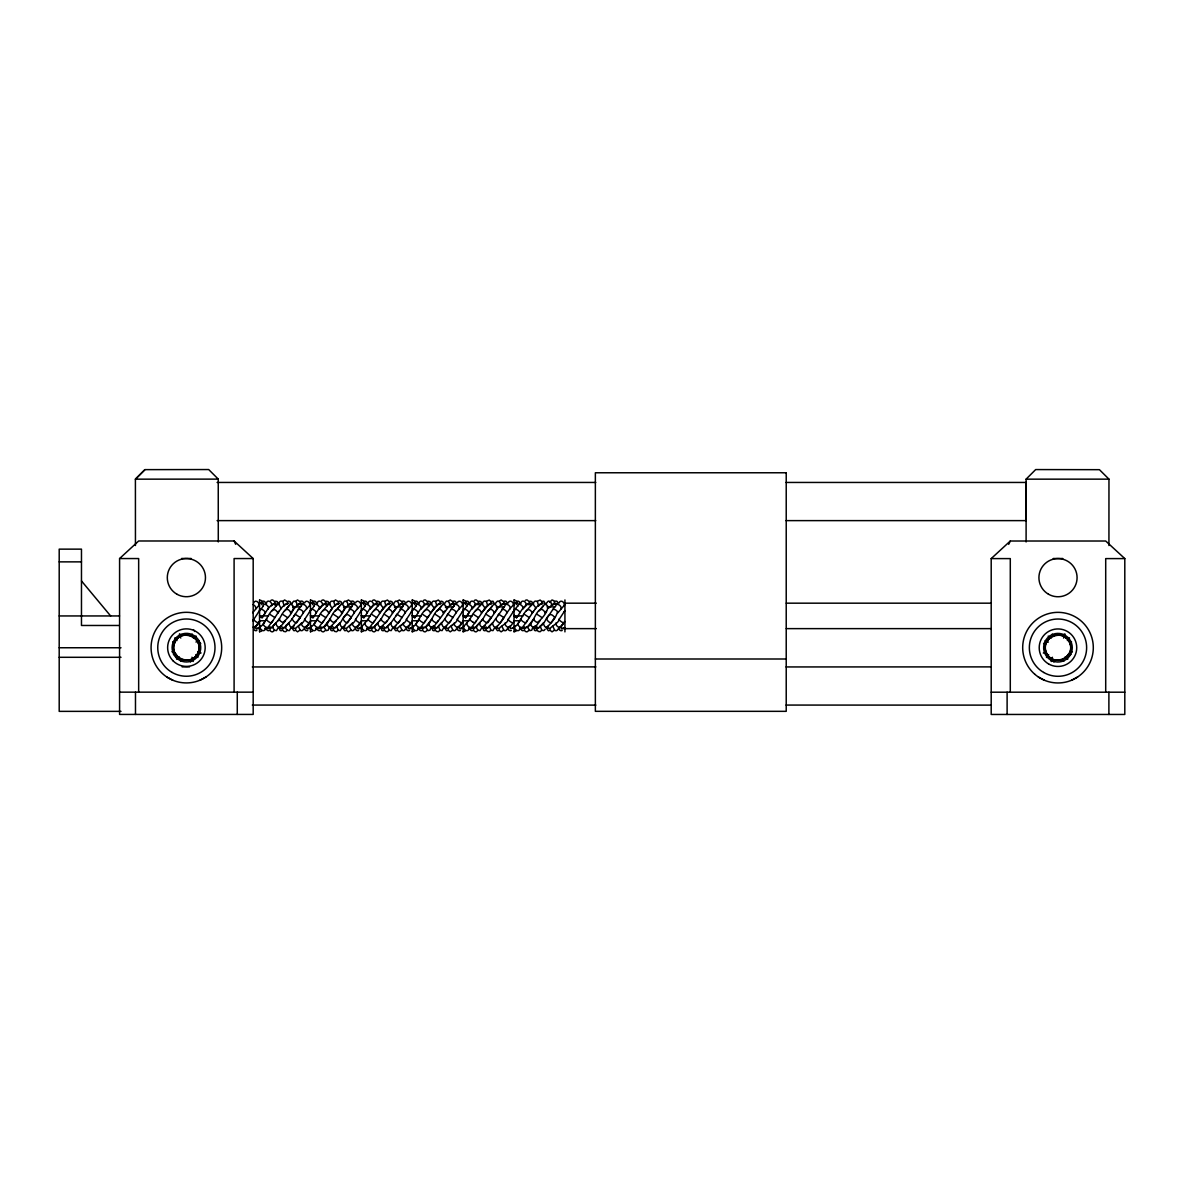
<?xml version="1.0" encoding="UTF-8"?>
<svg xmlns="http://www.w3.org/2000/svg" width="1184" height="1184" viewBox="0 0 1184 1184"><rect width="100%" height="100%" fill="white"/><g stroke="black" fill="none" stroke-linecap="round" stroke-linejoin="round"><path stroke-width="1.5" d="M1026.099 541.961L1026.128 479.12L1035.674 469.574L1099.433 469.678L1108.964 479.15L1108.934 545.543M253.776 627.994L253.761 628.822A3.197 2.472 -59.6 0 0 255.818 630.672A3.167 2.442 -59.6 0 0 256.854 630.436M304.658 627.994L304.658 628.822A3.197 2.472 -59.6 0 0 306.715 630.672A3.167 2.442 -59.6 0 0 307.751 630.436M355.555 627.994L355.555 628.822A3.197 2.472 -59.6 0 0 357.612 630.672A3.167 2.442 -59.6 0 0 358.648 630.436M406.452 627.994L406.438 628.822A3.197 2.472 -59.6 0 0 408.51 630.672A3.167 2.442 -59.6 0 0 409.546 630.436M457.35 627.994L457.335 628.822A3.197 2.472 -59.6 0 0 459.407 630.672A3.167 2.442 -59.6 0 0 460.443 630.436M508.247 627.994L508.232 628.822A3.197 2.472 -59.6 0 0 510.289 630.672A3.167 2.442 -59.6 0 0 511.34 630.436M559.144 627.994L559.129 628.822A3.197 2.472 -59.6 0 0 561.186 630.672A3.167 2.442 -59.6 0 0 562.222 630.436M270.1 626.824L270.041 630.376A3.123 2.62 -90 0 0 272.749 631.753L274.451 630.421M320.997 626.824L320.938 630.376A3.123 2.62 -90 0 0 323.646 631.753L325.348 630.421M371.894 626.824L371.835 630.376A3.123 2.62 -90 0 0 374.544 631.753L376.246 630.421M422.792 626.824L422.732 630.376A3.123 2.62 -90 0 0 425.441 631.753L427.143 630.421M473.689 626.824L473.63 630.376A3.123 2.62 -90 0 0 476.323 631.753L478.04 630.421M524.586 626.824L524.527 630.376A3.123 2.62 -90 0 0 527.22 631.753L528.937 630.421M276.05 606.09L276.479 604.58A3.093 1.82 42.7 0 1 279.202 604.95L281.215 608.606M326.947 606.09L327.376 604.58A3.093 1.82 42.7 0 1 330.099 604.95L332.112 608.606L322.655 622.399A3.226 1.036 35.3 0 1 320.923 622.473L319.902 621.926A3.226 1.036 35.3 0 1 317.43 619.632M377.844 606.09L378.258 604.58A3.093 1.82 42.7 0 1 380.982 604.95L383.024 607.718L382.61 609.212M428.741 606.09L429.156 604.58A3.093 1.82 42.7 0 1 431.879 604.95L433.921 607.718L433.492 609.212M479.624 606.09L480.053 604.58A3.093 1.82 42.7 0 1 482.776 604.95L484.818 607.718L484.389 609.212M530.521 606.09L530.95 604.58A3.093 1.82 42.7 0 1 533.673 604.95L535.716 607.718L535.286 609.212M253.11 627.12A3.138 1.85 42.7 0 0 255.626 626.958L259.562 621.482M301.491 623.672A3.138 1.85 42.7 0 0 303.015 626.454L304.007 627.12A3.138 1.85 42.7 0 0 306.508 626.958L310.46 621.482M352.388 623.672A3.138 1.85 42.7 0 0 353.912 626.454L354.904 627.12A3.138 1.85 42.7 0 0 357.405 626.958L361.342 621.482M403.463 622.828L403.226 623.583A3.138 1.85 42.7 0 0 404.81 626.454L405.801 627.12A3.138 1.85 42.7 0 0 408.302 626.958L412.239 621.482M454.36 622.828L454.123 623.583A3.138 1.85 42.7 0 0 455.707 626.454L456.698 627.12A3.138 1.85 42.7 0 0 459.2 626.958L463.136 621.482M505.242 622.828L505.02 623.583A3.138 1.85 42.7 0 0 506.604 626.454L507.596 627.12A3.138 1.85 42.7 0 0 510.097 626.958L514.034 621.482M556.14 622.828L555.918 623.583A3.138 1.85 42.7 0 0 557.501 626.454L558.493 627.12A3.138 1.85 42.7 0 0 560.994 626.958L564.931 621.482M259.562 610.53L253.761 619.41A3.167 1.006 35.3 0 0 256.351 621.97A3.167 1.006 35.3 0 0 258.985 622.606M310.46 610.53L304.658 619.41A3.167 1.006 35.3 0 0 307.248 621.97A3.167 1.006 35.3 0 0 309.882 622.606M361.342 610.53L355.555 619.41A3.167 1.006 35.3 0 0 358.145 621.97A3.167 1.006 35.3 0 0 360.765 622.606M412.239 610.53L406.438 619.41A3.167 1.006 35.3 0 0 409.042 621.97A3.167 1.006 35.3 0 0 411.662 622.606M463.136 610.53L457.335 619.41A3.167 1.006 35.3 0 0 459.94 621.97A3.167 1.006 35.3 0 0 462.559 622.606M514.034 610.53L508.232 619.41A3.167 1.006 35.3 0 0 510.822 621.97A3.167 1.006 35.3 0 0 513.456 622.606M564.931 610.53L559.129 619.41A3.167 1.006 35.3 0 0 561.719 621.97A3.167 1.006 35.3 0 0 564.354 622.606M501.912 626.262L503.851 630.347A3.123 2.412 59.6 0 0 506.619 629.977L507.063 629.044M552.81 626.262L554.748 630.347A3.123 2.412 59.6 0 0 557.516 629.977L557.96 629.044M365.131 623.169L365.072 624.012A3.182 1.88 42.7 0 0 367.573 627.091A3.182 1.88 42.7 0 0 370.281 626.617L374.603 620.771M466.925 623.169L466.866 624.012A3.182 1.88 42.7 0 0 469.367 627.091A3.182 1.88 42.7 0 0 472.076 626.617L476.397 620.771M290.805 628.097L289.37 630.613C286.632 631.176 284.486 627.342 286.188 625.211M341.702 628.097L340.267 630.613L338.254 630.273L336.582 626.099C342.916 624.101 343.819 608.058 351.263 617.619M392.6 628.097L391.164 630.613L389.151 630.273L387.479 626.099L390.542 623.435L403.27 605.942M443.497 628.097L442.061 630.613L440.048 630.273L438.376 626.099L443.497 620.771L451 609.597M494.394 628.097L492.958 630.613L490.946 630.273L489.273 626.099L492.337 623.435L505.02 605.764A3.226 1.909 42.7 0 1 506.589 604.358L507.596 604.61A3.138 1.85 42.7 0 1 510.097 607.081L510.156 608.828M545.158 629.222L543.841 630.613L541.843 630.273L540.17 626.099C546.49 624.101 547.408 608.058 554.837 617.619M286.706 608.591L290.124 604.328A3.078 1.82 42.7 0 1 293.025 605.897C295.349 611.344 285.921 619.735 282.917 622.547A3.078 0.992 35.3 0 1 280.031 620.594L279.365 618.862M337.603 608.591L341.022 604.328A3.078 1.82 42.7 0 1 343.922 605.897C346.246 611.344 336.818 619.735 333.814 622.547A3.078 0.992 35.3 0 1 330.928 620.594L330.262 618.862M388.5 608.591L391.904 604.328A3.078 1.82 42.7 0 1 394.82 605.897L395.678 608.709L386.073 622.68L384.711 622.547A3.078 0.992 35.3 0 1 381.825 620.594L381.144 618.862M439.397 608.591L442.801 604.328A3.078 1.82 42.7 0 1 445.717 605.897L446.575 608.709M490.294 608.591L493.698 604.328A3.078 1.82 42.7 0 1 496.614 605.897L497.517 608.324L494.113 613.001M541.192 608.591L544.596 604.328A3.078 1.82 42.7 0 1 547.511 605.897C549.228 611.018 540.748 619.972 537.388 622.547A3.078 0.992 35.3 0 1 534.502 620.594L533.836 618.862M261.738 617.619L259.562 615.295M312.635 617.619L310.46 615.295M363.532 617.619L361.342 615.295M414.43 617.619L412.239 615.295M465.327 617.619L463.136 615.295M516.224 617.619L514.034 615.295M266.444 603.559L266.607 602.464A3.138 2.427 59.6 0 1 269.005 601.176L270.026 601.635A3.138 2.427 59.6 0 1 271.698 604.654M271.595 605.823L271.758 604.728L274.895 603.781L274.451 601.383L272.749 600.036A3.123 2.62 -90 0 0 270.766 600.54M317.342 603.559L317.504 602.464A3.138 2.427 59.6 0 1 319.902 601.176L320.923 601.635A3.138 2.427 59.6 0 1 322.596 604.654M322.492 605.823L322.655 604.728L325.792 603.781L325.348 601.383L323.646 600.036A3.123 2.62 -90 0 0 321.663 600.54M368.239 603.559L368.402 602.464A3.138 2.427 59.6 0 1 370.799 601.176L371.82 601.635A3.138 2.427 59.6 0 1 373.493 604.654M373.374 605.823L373.552 604.728L376.69 603.781L376.246 601.383L374.544 600.036A3.123 2.62 -90 0 0 372.56 600.54M419.136 603.559L419.299 602.464A3.138 2.427 59.6 0 1 421.696 601.176L422.718 601.635A3.138 2.427 59.6 0 1 424.39 604.654M424.272 605.823L424.449 604.728L427.572 603.781L427.143 601.383L425.441 600.036A3.123 2.62 -90 0 0 423.458 600.54M470.018 603.559L470.196 602.464A3.138 2.427 59.6 0 1 472.594 601.176L473.615 601.635A3.138 2.427 59.6 0 1 475.287 604.654M475.169 605.823L475.332 604.728L478.469 603.781L478.04 601.383L476.323 600.036A3.123 2.62 -90 0 0 474.34 600.54M520.916 603.559L521.093 602.464A3.138 2.427 59.6 0 1 523.476 601.176L524.512 601.635A3.138 2.427 59.6 0 1 526.184 604.654M526.066 605.823L526.229 604.728L529.366 603.781L528.937 601.383L527.22 600.036A3.123 2.62 -90 0 0 525.237 600.54M278.062 627.994L276.464 630.628L274.451 630.154L273.016 628.201L273.016 625.936L276.434 622.666M328.96 627.994L328.22 630.184L326.355 630.613L323.706 627.032L330.084 619.232M379.842 627.994L378.258 630.628L376.231 630.154L374.81 628.201L374.81 625.936L378.214 622.666M430.739 627.994L430.014 630.184L428.134 630.613L425.5 627.032L432.042 618.862M481.636 627.994L480.053 630.628L478.025 630.154L476.604 628.201L476.604 625.936L480.008 622.666M532.534 627.994L531.808 630.184L529.929 630.613L527.294 627.032L533.673 619.232M292.019 618.892L293.824 621.511A3.078 0.992 35.3 0 0 296.607 622.784L304.614 611.033L310.46 604.61M361.342 604.61L355.496 611.033L347.504 622.784A3.078 0.992 35.3 0 1 344.722 621.511L342.916 618.892L352.373 605.942M393.798 618.892L395.619 621.511A3.078 0.992 35.3 0 0 398.401 622.784L406.393 611.033L412.239 604.61M444.696 618.892L446.516 621.511A3.078 0.992 35.3 0 0 449.298 622.784L457.29 611.033L463.136 604.61M495.593 618.892L497.413 621.511A3.078 0.992 35.3 0 0 500.196 622.784L503.807 617.53M554.704 617.53L551.093 622.784A3.078 0.992 35.3 0 1 548.296 621.511L546.49 618.892L552.795 609.597M174.625 642.749C168.024 657.623 192.282 667.658 198.128 652.488C204.728 637.628 180.471 627.579 174.625 642.749L172.849 641.802M1043.311 653.035L1045.738 653.035L1046.049 651.526M1069.951 643.8L1071.535 641.846M255.685 608.828L255.626 607.081A3.138 1.85 42.7 0 0 253.11 604.61M306.582 608.828L306.508 607.081A3.138 1.85 42.7 0 0 304.007 604.61L303 604.358A3.226 1.909 42.7 0 0 301.432 605.764L298.294 609.286L300.277 609.464A3.123 0.992 35.3 0 1 303.045 611.58L303.178 613.016M357.464 608.828L357.405 607.081A3.138 1.85 42.7 0 0 354.904 604.61L353.898 604.358A3.226 1.909 42.7 0 0 352.329 605.764L349.191 609.286L351.174 609.464A3.123 0.992 35.3 0 1 353.942 611.58L354.075 613.016M408.362 608.828L408.302 607.081A3.138 1.85 42.7 0 0 405.801 604.61L404.795 604.358A3.226 1.909 42.7 0 0 403.226 605.764L400.074 609.286L402.072 609.464A3.123 0.992 35.3 0 1 404.839 611.58L404.972 613.016M459.259 608.828L459.2 607.081A3.138 1.85 42.7 0 0 456.698 604.61L455.692 604.358A3.226 1.909 42.7 0 0 454.123 605.764L450.971 609.286L452.954 609.464A3.123 0.992 35.3 0 1 455.736 611.58L455.87 613.016M561.053 608.828L560.994 607.081A3.138 1.85 42.7 0 0 558.493 604.61L557.472 604.358A3.226 1.909 42.7 0 0 555.918 605.764L552.765 609.286L554.748 609.464A3.123 0.992 35.3 0 1 557.516 611.58C556.48 617.264 551.019 623.509 546.312 627.653M300.1 630.08L297.569 631.827C290.376 627.52 304.406 624.856 304.658 619.069M350.997 630.08L348.451 631.827C341.273 627.52 355.304 624.856 355.555 619.069M401.894 630.08L399.348 631.827C392.156 627.52 406.201 624.856 406.452 619.069M452.791 630.08L450.246 631.827C443.053 627.52 457.098 624.856 457.35 619.069M503.688 630.08L501.143 631.827C493.95 627.52 507.995 624.856 508.247 619.069M554.571 630.08L552.04 631.827C544.847 627.52 558.878 624.856 559.144 619.069M284.219 606.001L282.917 601.724A3.078 2.383 59.6 0 0 280.031 601.502L271.758 611.033M335.116 606.001L333.814 601.724A3.078 2.383 59.6 0 0 330.928 601.502L322.655 611.033M386.014 606.001L384.711 601.724A3.078 2.383 59.6 0 0 381.825 601.502L373.552 611.033M436.911 606.001L435.594 601.724A3.078 2.383 59.6 0 0 432.722 601.502L424.449 611.033M487.793 606.001L486.491 601.724A3.078 2.383 59.6 0 0 483.605 601.502L475.346 611.033M538.69 606.001L537.388 601.724A3.078 2.383 59.6 0 0 534.502 601.502L526.229 611.033M260.347 625.759L260.08 626.795A3.182 2.457 59.6 0 0 262.567 630.539A3.182 2.457 59.6 0 0 265.408 628.512L265.334 627.994M311.244 625.759L310.978 626.795A3.182 2.457 59.6 0 0 313.464 630.539A3.182 2.457 59.6 0 0 316.291 628.512L316.232 627.994M362.141 625.759L361.875 626.795A3.182 2.457 59.6 0 0 364.361 630.539A3.182 2.457 59.6 0 0 367.188 628.512L367.129 627.994M413.038 625.759L412.772 626.795A3.182 2.457 59.6 0 0 415.258 630.539A3.182 2.457 59.6 0 0 418.085 628.512L418.026 627.994M463.936 625.759L463.669 626.795A3.182 2.457 59.6 0 0 466.156 630.539A3.182 2.457 59.6 0 0 468.982 628.512L468.923 627.994M514.818 625.759L514.552 626.795A3.182 2.457 59.6 0 0 517.038 630.539A3.182 2.457 59.6 0 0 519.88 628.512L519.806 627.994M282.739 626.987L282.458 629.444L283.672 631.398L285.655 631.738L287.268 630.258M333.636 626.987L333.355 629.444L334.569 631.398L336.552 631.738L338.165 630.258M384.534 626.987L384.252 629.444L385.451 631.398L387.449 631.738L389.062 630.258M439.96 630.258L438.346 631.738L436.348 631.398L435.15 629.444L435.431 626.987M490.842 630.258L489.244 631.738L487.246 631.398L486.047 629.444L486.328 626.987M541.739 630.258L540.141 631.738L538.143 631.398L536.929 629.444L537.225 626.987M291.93 603.189L293.824 601.117A3.078 2.383 59.6 0 1 296.607 602.789L297.169 605.113L290.524 613.001M342.827 603.189L344.722 601.117A3.078 2.383 59.6 0 1 347.504 602.789L348.066 605.113L341.421 613.001M393.724 603.189L395.619 601.117A3.078 2.383 59.6 0 1 398.401 602.789L398.964 605.113L392.318 613.001M444.622 603.189L446.516 601.117A3.078 2.383 59.6 0 1 449.298 602.789L449.846 605.113L436.97 622.68L435.594 622.547A3.078 0.992 35.3 0 1 432.722 620.594L431.879 619.232M495.504 603.189L497.413 601.117A3.078 2.383 59.6 0 1 500.196 602.789L500.743 605.113L497.517 608.324M546.401 603.189L548.296 601.117A3.078 2.383 59.6 0 1 551.093 602.789L551.64 605.113L548.414 608.324M255.626 626.958L255.788 625.862L253.716 627.653M301.668 622.828L298.338 626.262L300.277 630.347A3.123 2.412 59.6 0 0 303.045 629.977L303.489 629.044M306.508 626.958L306.686 625.862L304.614 627.653M352.566 622.828L349.236 626.262L351.174 630.347A3.123 2.412 59.6 0 0 353.942 629.977L354.371 629.044M357.405 626.958L357.583 625.862L355.496 627.653M408.302 626.958L408.465 625.862L406.393 627.653M459.2 626.958L459.362 625.862L457.29 627.653M510.097 626.958L510.26 625.862L508.188 627.653M560.994 626.958L561.157 625.862L559.085 627.653M274.51 604.935L274.895 603.781M325.408 604.935L325.792 603.781M376.305 604.935L376.69 603.781M427.202 604.935L427.572 603.781M478.099 604.935L478.469 603.781M528.996 604.935L529.366 603.781M181.004 634.432L180.057 636.829L180.812 638.013M180.56 661.16L181.507 659.37M191.246 635.867L192.193 634.091M316.158 612.942L316.291 612.557A3.182 1.021 35.3 0 0 313.464 609.716A3.182 1.021 35.3 0 0 310.978 609.508L310.46 610.278M367.055 612.942L367.188 612.557A3.182 1.021 35.3 0 0 364.361 609.716A3.182 1.021 35.3 0 0 361.875 609.508L361.342 610.278M417.952 612.942L418.085 612.557A3.182 1.021 35.3 0 0 415.258 609.716A3.182 1.021 35.3 0 0 412.772 609.508L412.239 610.278M519.732 612.942L519.865 612.557A3.182 1.021 35.3 0 0 517.038 609.716A3.182 1.021 35.3 0 0 514.566 609.508L514.818 610.13M261.738 604.669L262.167 603.514A3.108 2.56 -73.1 0 0 261.102 600.466L259.562 600.155M312.635 604.669L313.064 603.514A3.108 2.56 -73.1 0 0 311.999 600.466L310.46 600.155M363.532 604.669L363.962 603.514A3.108 2.56 -73.1 0 0 362.896 600.466L361.342 600.155M414.43 604.669L414.859 603.514A3.108 2.56 -73.1 0 0 413.793 600.466L412.239 600.155M465.327 604.669L465.756 603.514A3.108 2.56 -73.1 0 0 464.69 600.466L463.136 600.155M516.224 604.669L516.638 603.514A3.108 2.56 -73.1 0 0 515.573 600.466L514.034 600.155M563.984 606.282L564.354 604.166A3.182 2.457 59.6 0 0 559.144 602.982M1051.229 661.53A3.167 1.732 -67.5 0 1 1051.303 659.399L1052.443 657.268M284.486 627.653L289.044 622.74M335.383 627.653L339.941 622.74M386.265 627.653L390.838 622.74M434.602 630.598A3.078 2.383 -59.6 0 1 432.722 630.302L431.938 627.994L434.025 628.63L437.162 627.653L441.736 622.74M485.499 630.598A3.078 2.383 -59.6 0 1 483.605 630.302L482.835 627.994L484.922 628.63L488.06 627.653L492.633 622.74M536.396 630.598A3.078 2.383 -59.6 0 1 534.502 630.302L533.732 627.994L535.819 628.63L538.957 627.653L543.53 622.74M468.612 628.63L475.346 627.653L482.939 618.862M497.472 608.709L487.867 622.68L486.491 622.547A3.078 0.992 35.3 0 1 483.605 620.594L482.776 619.232M405.268 629.044L404.839 629.977A3.123 2.412 59.6 0 1 402.072 630.347L400.133 626.262L403.226 623.583M456.166 629.044L455.736 629.977A3.123 2.412 59.6 0 1 452.954 630.347L451.03 626.262L454.123 623.583M549.702 602.182L552.04 599.977L553.949 600.747L554.704 604.166L551.64 605.113L555.932 603.174M1008.694 544.344L1010.292 541.014L1105.708 541.014L1124.8 558.596L1124.8 714.455L991.2 714.455L991.2 558.596L1010.292 541.014M268.206 609.124L268.502 607.555A3.182 1.88 42.7 0 0 265.793 604.595A3.182 1.88 42.7 0 0 263.277 605.35L263.336 606.252M319.103 609.124L321.471 606.696M370 609.124L372.368 606.696M420.897 609.124L423.265 606.696M471.78 609.124L474.162 606.696M522.677 609.124L525.06 606.696M278.122 620.771C281.392 616.686 285.788 603.248 290.805 612.705M379.916 620.771C383.187 616.686 387.582 603.248 392.6 612.705M481.71 620.771C484.966 616.686 489.377 603.248 494.394 612.705M279.143 611.033L271.758 622.399A3.226 1.036 35.3 0 1 270.026 622.473L269.005 621.926A3.226 1.036 35.3 0 1 266.533 619.632M533.629 611.033L526.229 622.399A3.226 1.036 35.3 0 1 524.512 622.473L523.476 621.926A3.226 1.036 35.3 0 1 521.004 619.632M259.562 627.15C266.622 624.678 271.225 601.146 277.914 612.986M310.46 627.15C317.519 624.678 322.122 601.146 328.797 612.986M361.342 620.771L367.188 620.771C370.074 616.272 375.683 603.189 379.694 612.986M412.239 627.15C419.314 624.678 423.902 601.146 430.591 612.986M463.136 620.771L468.968 620.771C471.854 616.272 477.478 603.189 481.488 612.986M514.034 627.15C521.108 624.678 525.696 601.146 532.386 612.986M327.317 622.666L327.376 625.211A3.093 1.82 42.7 0 0 330.099 627.372L331.757 627.135L332.112 625.581L329.507 627.846L336.374 620.771M429.111 622.666L429.156 625.211A3.093 1.82 42.7 0 0 431.879 627.372L433.551 627.135L438.169 620.771M530.906 622.666L530.95 625.211A3.093 1.82 42.7 0 0 533.673 627.372L535.331 627.135L539.963 620.771M294.061 615.902L295.112 614.185L300.366 617.619M395.841 615.902L396.906 614.185L402.16 617.619M446.738 615.902L447.804 614.185M497.635 615.902L498.701 614.185L503.94 617.619M444.533 611.033L443.216 613.001M546.312 611.033L545.01 613.001M268.561 615.902L259.562 615.902L262.167 617.678C266.045 612.439 268.946 604.639 275.99 603.174M319.458 615.902L310.46 615.902L313.064 617.678L314.16 615.902M370.355 615.902L361.342 615.902L363.962 617.678L365.057 615.902M421.252 615.902L412.239 615.902L414.859 617.678L415.954 615.902M472.15 615.902L463.136 615.902L465.756 617.678C469.634 612.439 472.534 604.639 479.564 603.174M523.032 615.902L514.034 615.902L516.638 617.678L517.734 615.902M284.486 611.033L288.748 605.942M335.383 611.033L339.645 605.942M386.265 611.033L390.542 605.942M437.162 611.033L441.44 605.942M488.06 611.033L492.337 605.942M538.957 611.033L543.234 605.942M341.702 612.705C334.154 600.51 330.232 625.907 322.655 627.653L315.921 628.63M443.497 612.705C435.949 600.51 432.027 625.907 424.449 627.653L417.715 628.63M545.276 612.705C537.728 600.51 533.821 625.907 526.229 627.653L519.51 628.63M252.636 612.735L259.562 604.61M272.823 620.771L268.502 626.632A3.182 1.88 42.7 0 1 265.793 627.091A3.182 1.88 42.7 0 1 263.277 624.012L266.681 618.818M323.72 620.771L319.399 626.632A3.182 1.88 42.7 0 1 316.676 627.091A3.182 1.88 42.7 0 1 314.174 624.012L317.578 618.818M425.5 620.771L421.193 626.632A3.182 1.88 42.7 0 1 418.47 627.091A3.182 1.88 42.7 0 1 415.954 624.012L419.373 618.818M527.294 620.771L522.973 626.632A3.182 1.88 42.7 0 1 520.264 627.091A3.182 1.88 42.7 0 1 517.748 624.012L521.152 618.818M368.328 619.632A3.226 1.036 35.3 0 0 370.784 621.926L371.82 622.473A3.226 1.036 35.3 0 0 373.552 622.399L384.134 606.904L387.272 604.151L390.498 603.174M428.667 615.902L427.572 617.604L422.362 614.2M472.594 621.926L473.615 622.473A3.226 1.036 35.3 0 0 475.332 622.399L485.928 606.904L489.066 604.151L492.292 603.174M262.167 617.678L265.394 612.557A3.182 1.021 35.3 0 0 262.567 609.716A3.182 1.021 35.3 0 0 260.08 609.508L259.562 610.278M300.307 617.574L291.841 627.653M313.064 617.678C316.972 612.513 319.828 604.61 326.888 603.174M351.204 617.574L342.738 627.653M363.962 617.678C367.869 612.513 370.725 604.61 377.77 603.174M414.859 617.678C418.766 612.513 421.608 604.61 428.667 603.174M419.225 619.632A3.226 1.036 35.3 0 0 421.682 621.926L422.718 622.473A3.226 1.036 35.3 0 0 424.449 622.399L435.031 606.904L438.169 604.151L441.395 603.174M465.756 617.678L468.982 612.557A3.182 1.021 35.3 0 0 466.156 609.716A3.182 1.021 35.3 0 0 463.669 609.508L463.136 610.278M516.638 617.678C520.56 612.513 523.402 604.61 530.462 603.174M252.651 620.771L253.776 619.069M1067.805 659.148A3.138 1.717 45 0 1 1066.828 658.718L1065.866 657.978L1068.59 653.894L1069.744 654.352A3.167 1.732 22.5 0 0 1070.884 654.545M1066.828 658.718L1069.744 654.352M285.492 620.771L281.23 625.848M387.272 620.771L380.404 627.846L383.009 625.581M1063.558 638.043L1064.697 635.926A3.182 1.732 -67.5 0 0 1064.771 633.78M514.034 610.278L517.793 605.942M393.636 627.653L400.014 620.771M444.533 627.653L450.912 620.771M495.43 627.653C503.511 621.63 506.19 610.855 514.034 604.61M361.342 627.15L368.476 618.818M463.136 627.15L470.255 618.818M328.96 612.72L333.237 606.904L336.374 604.151L339.601 603.174M278.107 612.646L282.34 606.904L285.492 604.151L288.704 603.174M279.187 619.232L271.758 627.653L265.024 628.63M285.684 626.099L290.82 620.771L298.324 609.597M379.901 612.646L385.007 606.874M380.982 619.232L373.552 627.653L366.818 628.63M430.798 612.646L435.904 606.874M481.681 612.646L486.802 606.874M503.748 607.422L501.868 609.286L503.851 609.464A3.123 0.992 35.3 0 1 506.619 611.58L506.767 613.016M532.578 612.646L536.811 606.904L539.963 604.151L543.19 603.174M193.451 638.25L195.197 636.563A3.138 1.717 -45 0 1 196.189 636.119M176.564 659.118A3.138 1.717 -45 0 0 177.556 658.689L179.302 656.987M282.902 601.235L284.634 599.977L287.268 601.546L287.549 603.988L284.456 604.935M333.799 601.235L335.531 599.977L338.165 601.546L338.446 603.988L335.353 604.935M384.696 601.235L387.449 600.051L389.062 601.546L389.344 603.988L386.25 604.935M435.594 601.235L438.346 600.051L439.96 601.546L440.241 603.988L437.133 604.935M486.491 601.235L489.244 600.051L490.842 601.546L491.138 603.988L488.03 604.935M537.373 601.235L540.141 600.051L541.739 601.546L542.02 603.988L538.927 604.935M1043.607 643.548L1046.715 642.083M1072.393 651.762L1069.285 653.228M258.571 612.039L259.562 611.033M309.468 612.039L310.46 611.033M360.365 612.039L361.342 611.033M411.262 612.039L412.239 611.033M462.145 612.039L463.136 611.033M513.042 612.039L514.034 611.033M563.939 612.039L564.931 611.033M1045.738 653.035L1046.242 652.532C1039.656 637.658 1063.913 627.609 1069.759 642.794C1076.345 657.653 1052.088 667.702 1046.242 652.532M218.285 541.917L218.241 479.076L208.695 469.545L144.951 469.634L135.405 479.165L135.45 545.498M190.491 662.019L191.956 658.911M295.748 601.087L297.569 599.977L300.1 601.724L300.233 604.166L297.169 605.113L301.461 603.174M346.646 601.087L348.451 599.977L350.997 601.724L351.13 604.166L348.066 605.113L352.358 603.174M397.543 601.087L399.348 599.977L401.894 601.724L402.012 604.166L398.964 605.113L403.256 603.174M448.425 601.087L450.246 599.977L452.791 601.724L452.91 604.166L449.846 605.113L454.153 603.174M499.322 601.087L501.143 599.977L503.688 601.724L503.807 604.166L500.743 605.113L505.05 603.174M119.584 558.552L138.661 540.984L234.092 540.984L253.184 558.552L253.184 714.426L119.584 714.426L119.584 558.552L138.661 558.552L138.661 692.152M564.931 604.61L557.649 613.016M431.302 627.846L433.906 625.581M431.834 627.653L433.906 625.848M482.199 627.846L484.804 625.581M482.732 627.653L491.153 617.574L485.988 614.2M533.096 627.846L535.701 625.581M533.629 627.653L535.701 625.848M263.322 605.942L260.347 610.13M314.219 605.942L311.244 610.13M365.116 605.942L362.141 610.13M415.998 605.942L413.038 610.13M466.896 605.942L463.936 610.13M1048.639 654.722L1046.937 656.484A3.138 1.717 -45 0 0 1046.508 657.475M1067.361 640.588L1069.063 638.827A3.138 1.717 -45 0 0 1069.492 637.85M301.476 605.942L300.396 606.904L292.611 606.904M454.168 605.942L453.087 606.904L445.302 606.904M195.996 642.054L198.113 640.914A3.167 1.732 -22.5 0 1 199.267 640.736M199.889 680.238L206.001 676.982M1071.505 680.282L1077.618 677.011M173.486 654.515A3.167 1.732 -22.5 0 0 174.64 654.323L175.794 653.849L178.518 657.934M490.946 601.516L492.958 601.191L494.394 603.707M541.843 601.516L543.841 601.191L545.276 603.707M197.654 642.039L200.777 643.504M175.099 653.198L171.976 651.733M201.073 652.991L198.128 652.488M279.143 627.653L281.215 625.581L280.86 627.135L279.202 627.372A3.093 1.82 42.7 0 1 276.479 625.211L276.05 623.317M510.319 628.63L514.034 627.653M295.112 628.29L291.974 627.994L293.824 630.687A3.078 2.383 -59.6 0 0 294.846 630.539M346.009 628.29L342.872 627.994L344.722 630.687A3.078 2.383 -59.6 0 0 345.743 630.539M396.906 628.29L393.769 627.994L395.619 630.687A3.078 2.383 -59.6 0 0 396.64 630.539M447.804 628.29L444.666 627.994L446.516 630.687A3.078 2.383 -59.6 0 0 447.537 630.539M498.701 628.29L495.548 627.994L497.413 630.687A3.078 2.383 -59.6 0 0 498.434 630.539M549.583 628.29L546.446 627.994L548.296 630.687A3.078 2.383 -59.6 0 0 549.332 630.539M269.686 627.979L272.823 627.032M285.566 627.224L281.348 628.63L279.261 627.994L280.031 630.302A3.078 2.383 -59.6 0 0 281.91 630.598M320.583 627.979L323.706 627.032M336.463 627.224L332.245 628.63L330.158 627.994L330.928 630.302A3.078 2.383 -59.6 0 0 332.808 630.598M371.48 627.979L374.603 627.032M387.36 627.224L383.128 628.63L381.041 627.994L381.825 630.302A3.078 2.383 -59.6 0 0 383.705 630.598M422.377 627.979L425.5 627.032M435.09 628.186L438.258 627.224M473.274 627.979L476.397 627.032M485.988 628.186L489.14 627.224M524.172 627.979L527.294 627.032M536.885 628.186L540.037 627.224M290.82 604.151L291.974 603.81M341.702 604.151L342.872 603.81M392.6 604.151L393.769 603.81M443.497 604.151L444.666 603.81M494.394 604.151L495.548 603.81M545.291 604.151L546.446 603.81M278.403 604.047L279.261 603.81M329.3 604.047L330.158 603.81M380.197 604.047L381.041 603.81M431.094 604.047L431.938 603.81M481.977 604.047L482.835 603.81M532.874 604.047L533.732 603.81M259.562 627.653L255.833 628.63L258.319 628.63M310.46 627.653L306.73 628.63L309.216 628.63M361.342 627.653L357.627 628.63L360.114 628.63M412.239 627.653L408.524 628.63L411.011 628.63M463.136 627.653L459.422 628.63L461.893 628.63M564.931 627.653L561.216 628.63L596.292 628.63M190.239 635.66L191.749 635.364M181.004 659.873L182.514 659.577M275.458 601.191L277.322 601.605L278.107 603.514M326.355 601.191L328.22 601.605L329.004 603.514M377.252 601.191L379.117 601.605L379.901 603.514M428.134 601.191L430.014 601.605L430.798 603.514M479.032 601.191L480.911 601.605L481.681 603.514M529.929 601.191L531.808 601.605L532.578 603.514M218.241 479.12L135.405 479.165L144.951 469.634M1026.128 479.165L1108.964 479.15M217.101 482.45L595.744 482.45M785.984 482.45L1026.099 482.45L1026.099 520.62L785.984 520.62M217.101 520.62L595.744 520.62M181.611 558.478L191.142 558.478M1053.227 558.508L1062.773 558.508M253.184 558.552L234.092 558.552L234.092 692.152M991.2 558.596L1010.292 558.596L1010.292 692.196M1124.8 558.596L1105.708 558.596L1105.708 692.196M59.2 561.867L81.474 561.867M564.931 603.174L596.292 603.174M786.265 603.174L991.008 603.174M298.22 604.151L303.548 604.151M349.117 604.151L354.43 604.151M400.014 604.151L405.328 604.151M450.912 604.151L456.225 604.151M501.794 604.151L507.122 604.151M552.691 604.151L558.019 604.151M343.508 606.904L351.293 606.904M394.405 606.904L402.19 606.904M496.2 606.904L503.97 606.904M547.082 606.904L554.867 606.904M59.2 615.946L119.525 615.946M259.562 620.771L265.394 620.771M310.46 620.771L316.291 620.771M412.239 620.771L418.07 620.771M514.034 620.771L519.865 620.771M119.318 625.478L81.474 625.478L81.474 549.139L59.2 549.139L59.2 711.362L121.005 711.362M786.265 628.63L991.008 628.63M59.2 647.752L121.005 647.752M59.2 657.298L121.005 657.298M595.36 659L786.22 659M182.114 666.888L189.499 666.888M252.31 666.947L595.848 666.888M786.087 666.947L991.112 666.888M119.584 692.152L253.184 692.152M991.2 692.196L1124.8 692.196M252.31 705.072L595.848 705.116M786.087 705.072L991.112 705.116M441.07 601.132L442.86 601.694L443.497 603.707M390.172 601.132L391.963 601.694L392.6 603.707M339.275 601.132L341.066 601.694L341.702 603.707M288.378 601.132L290.184 601.694L290.805 603.707M514.034 631.649L515.573 631.338A3.108 2.56 73.1 0 0 516.298 630.569M463.136 631.649L464.69 631.338A3.108 2.56 73.1 0 0 465.401 630.569M412.239 631.649L413.793 631.338A3.108 2.56 73.1 0 0 414.504 630.569M361.342 631.649L362.896 631.338A3.108 2.56 73.1 0 0 363.606 630.569M310.46 631.649L311.999 631.338A3.108 2.56 73.1 0 0 312.724 630.569M259.562 631.649L261.102 631.338A3.108 2.56 73.1 0 0 261.827 630.569M1052.191 634.121L1054.13 635.704M1061.87 659.606L1063.809 661.19M563.939 627.86L564.931 628.156M523.032 628.63L520.975 627.994L521.093 629.34A3.138 2.427 -59.6 0 0 523.476 630.628M513.042 627.86L514.034 628.156M472.15 628.63L470.078 627.994L470.196 629.34A3.138 2.427 -59.6 0 0 472.594 630.628M462.145 627.86L463.136 628.156M421.252 628.63L419.18 627.994L419.299 629.34A3.138 2.427 -59.6 0 0 421.696 630.628M411.262 627.86L412.239 628.156M370.355 628.63L368.283 627.994L368.402 629.34A3.138 2.427 -59.6 0 0 370.799 630.628M360.365 627.86L361.342 628.156M319.458 628.63L317.386 627.994L317.504 629.34A3.138 2.427 -59.6 0 0 319.902 630.628M309.468 627.86L310.46 628.156M268.561 628.63L266.489 627.994L266.607 629.34A3.138 2.427 -59.6 0 0 269.005 630.628M258.571 627.86L259.562 628.156M1038.383 677.011L1044.495 680.282M166.766 676.982L172.864 680.238M536.885 614.2L542.08 617.604M524.142 614.2L529.352 617.589M473.245 614.2L478.454 617.589M447.774 614.17L453.058 617.619M435.09 614.2L440.285 617.604M384.193 614.2L389.403 617.604M371.465 614.2L376.66 617.589M333.296 614.2L338.506 617.604M320.568 614.2L325.763 617.589M282.399 614.2L287.608 617.604M269.671 614.2L274.866 617.589M1051.688 658.452L1053.893 662.063M1066.991 638.664L1063.572 636.37L1063.38 634.461M1048.388 642.098L1046.256 640.958A3.167 1.732 22.5 0 0 1045.102 640.766M195.745 654.693L197.447 656.439A3.138 1.717 45 0 1 197.876 657.431M177.008 640.544L175.321 638.798A3.138 1.717 45 0 1 174.877 637.806M194.783 631.486L193.436 629.622M1050.933 638.294L1049.172 636.592A3.138 1.717 45 0 0 1048.18 636.163M1065.067 657.016L1065.866 657.978M81.474 580.944L110.63 615.946M191.941 657.238L193.081 659.355A3.167 1.732 67.5 0 1 193.14 661.486M174.64 654.323L177.556 658.689M234.092 540.984L235.675 544.3M557.96 602.76L557.516 601.827A3.123 2.412 -59.6 0 0 554.748 601.442M507.063 602.76L506.619 601.827A3.123 2.412 -59.6 0 0 503.851 601.442M456.166 602.76L455.736 601.827A3.123 2.412 -59.6 0 0 452.954 601.442M405.268 602.76L404.839 601.827A3.123 2.412 -59.6 0 0 402.072 601.442M354.371 602.76L353.942 601.827A3.123 2.412 -59.6 0 0 351.174 601.442M303.489 602.76L303.045 601.827A3.123 2.412 -59.6 0 0 300.277 601.442M180.057 636.829L179.672 635.882A3.182 1.732 67.5 0 1 179.613 633.751M198.335 651.481L198.631 652.991M174.122 642.246L174.418 643.756M548.414 625.848L547.511 627.446A3.078 1.82 42.7 0 1 544.596 626.321L543.234 623.435M497.517 625.848L496.614 627.446A3.078 1.82 42.7 0 1 493.698 626.321L492.337 623.435M446.62 625.848L445.717 627.446A3.078 1.82 42.7 0 1 442.801 626.321L441.44 623.435M395.722 625.848L394.82 627.446A3.078 1.82 42.7 0 1 391.919 626.321L390.542 623.435M344.825 625.848L343.922 627.446A3.078 1.82 42.7 0 1 341.022 626.321L339.645 623.435M293.928 625.848L293.025 627.446A3.078 1.82 42.7 0 1 290.124 626.321L288.748 623.435M523.032 608.458L522.973 607.555A3.182 1.88 42.7 0 0 520.264 604.595A3.182 1.88 42.7 0 0 517.748 605.35L517.808 606.252M472.135 608.458L472.076 607.555A3.182 1.88 42.7 0 0 469.367 604.595A3.182 1.88 42.7 0 0 466.851 605.35L466.925 606.252M421.238 608.458L421.193 607.555A3.182 1.88 42.7 0 0 418.47 604.595A3.182 1.88 42.7 0 0 415.954 605.35L416.028 606.252M370.34 608.458L370.296 607.555A3.182 1.88 42.7 0 0 367.573 604.595A3.182 1.88 42.7 0 0 365.072 605.35L365.131 606.252M319.443 608.458L319.399 607.555A3.182 1.88 42.7 0 0 316.676 604.595A3.182 1.88 42.7 0 0 314.174 605.35L314.234 606.252M513.471 605.32L513.456 604.166M462.574 605.32L462.559 604.166A3.182 2.457 59.6 0 0 457.35 602.982M411.677 605.32L411.662 604.166A3.182 2.457 59.6 0 0 406.452 602.982M360.78 605.32L360.765 604.166A3.182 2.457 59.6 0 0 355.57 602.982M309.882 605.32L309.868 604.166A3.182 2.457 59.6 0 0 304.673 602.982M259 605.32L258.985 604.166A3.182 2.457 59.6 0 0 253.776 602.982M484.804 625.848L484.434 627.135L482.776 627.372A3.093 1.82 42.7 0 1 480.053 625.211L479.624 623.317M383.024 625.848L382.654 627.135L380.982 627.372A3.093 1.82 42.7 0 1 378.258 625.211L377.844 623.317M1108.89 692.196L1108.89 714.455M1007.11 692.196L1007.11 714.455M564.931 599.933L564.931 631.871M514.034 599.933L514.034 631.871M463.136 599.933L463.136 631.871M412.239 599.933L412.239 631.871M361.342 599.933L361.342 631.871M310.46 599.933L310.46 631.871M259.562 599.933L259.562 631.871M237.274 692.152L237.274 714.426M135.479 692.152L135.479 714.426M508.247 602.982A3.182 2.457 59.6 0 1 513.471 604.166M472.579 621.926A3.226 1.036 35.3 0 1 470.122 619.632M466.141 601.25A3.182 2.457 -59.6 0 1 468.982 603.278M517.038 601.25A3.182 2.457 -59.6 0 1 519.88 603.278M415.258 601.25A3.182 2.457 -59.6 0 1 418.085 603.278M313.464 601.25A3.182 2.457 -59.6 0 1 316.291 603.278M262.567 601.25A3.182 2.457 -59.6 0 1 265.408 603.278M364.361 601.25A3.182 2.457 -59.6 0 1 367.188 603.278M258.985 622.222L256.632 625.211L259 622.133M309.882 622.222L307.529 625.211L309.882 622.133M360.78 622.222L358.412 625.211L360.78 622.133M411.677 622.222L409.309 625.211L411.677 622.133M462.574 622.222L460.206 625.211L462.574 622.133M564.368 622.222L562 625.211L564.368 622.133M263.262 603.174L259.562 603.174L263.262 603.174M314.16 603.174L310.46 603.174L314.16 603.174M365.057 603.174L361.342 603.174L365.057 603.174M415.954 603.174L412.239 603.174L415.954 603.174M466.836 603.174L463.136 603.174L466.836 603.174M517.734 603.174L514.034 603.174L517.734 603.174M786.22 472.771L595.36 472.771L595.36 711.332L786.22 711.332L786.22 472.771M1043.681 672.453A28.623 28.623 0 0 0 1086.631 647.663A28.623 28.623 0 0 0 1043.681 622.858A28.623 28.623 0 0 0 1043.681 672.453M1034.712 674.199A35.313 35.313 0 0 0 1092.625 654.545A35.313 35.313 0 0 0 1046.656 614.215A35.313 35.313 0 0 0 1034.712 674.199M1048.462 594.205A19.092 19.092 0 0 0 1077.085 577.674A19.092 19.092 0 0 0 1048.462 561.142A19.092 19.092 0 0 0 1048.462 594.205M1051.644 658.674A12.728 12.728 0 0 0 1070.721 647.663A12.728 12.728 0 0 0 1051.644 636.637A12.728 12.728 0 0 0 1051.644 658.674M1050.8 660.095A14.312 14.312 0 0 0 1072.275 647.707A14.312 14.312 0 0 0 1050.815 635.305A14.312 14.312 0 0 0 1050.8 660.095M1048.58 663.943A18.766 18.766 0 0 0 1076.73 647.707A18.766 18.766 0 0 0 1048.595 631.442A18.766 18.766 0 0 0 1048.58 663.943M176.298 657.786A14.312 14.312 0 0 0 200.244 651.363A14.312 14.312 0 0 0 182.706 633.84A14.312 14.312 0 0 0 176.298 657.786M173.145 660.909A18.766 18.766 0 0 0 204.536 652.473A18.766 18.766 0 0 0 181.552 629.503A18.766 18.766 0 0 0 173.145 660.909M172.065 672.408A28.623 28.623 0 0 0 215 647.618A28.623 28.623 0 0 0 172.065 622.828A28.623 28.623 0 0 0 172.065 672.408M168.72 678.195A35.313 35.313 0 0 0 221.689 647.618A35.313 35.313 0 0 0 168.72 617.042A35.313 35.313 0 0 0 168.72 678.195M176.83 594.161A19.092 19.092 0 0 0 205.468 577.644A19.092 19.092 0 0 0 176.83 561.112A19.092 19.092 0 0 0 176.83 594.161M180.012 658.644A12.728 12.728 0 0 0 199.104 647.618A12.728 12.728 0 0 0 180.012 636.607A12.728 12.728 0 0 0 180.012 658.644"/></g></svg>
